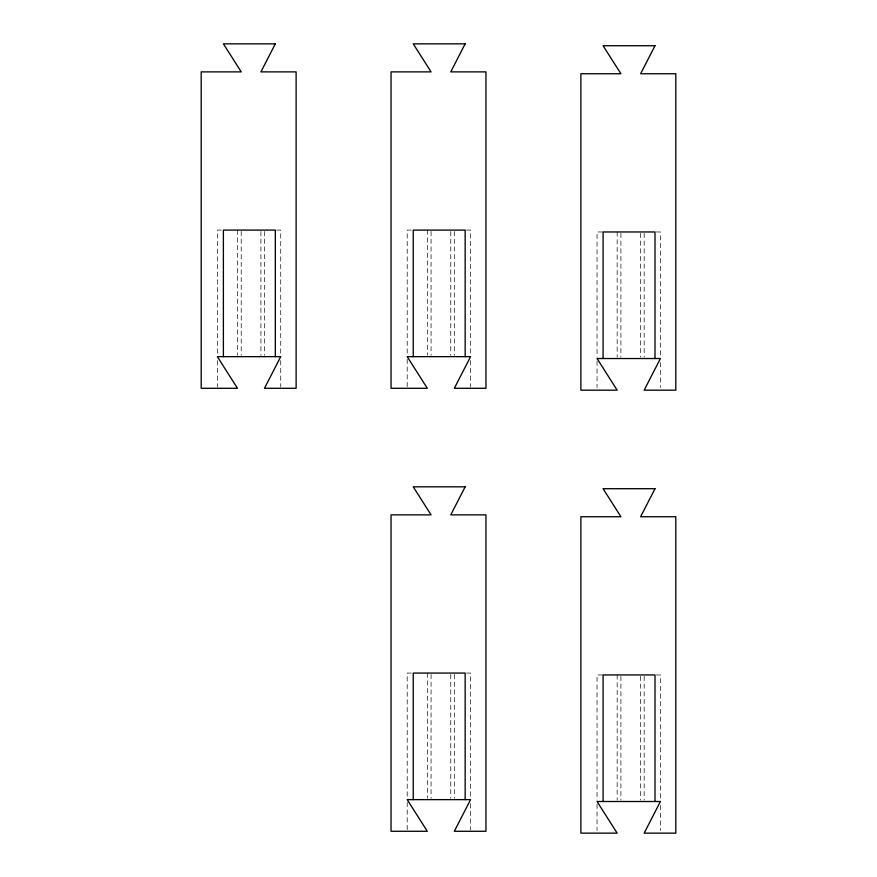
<?xml version="1.0" encoding="UTF-8"?>
<svg xmlns="http://www.w3.org/2000/svg" width="877" height="877" viewBox="0 0 877 877"><rect width="100%" height="100%" fill="white"/><g stroke="black" fill="none" stroke-linecap="round" stroke-linejoin="round"><path stroke-width="0.66" stroke-dasharray="4.38 3.29" d="M221.399 230.092L217.353 230.092L217.353 355.295M276.683 230.092L280.728 230.092L280.728 356.654M411.247 230.092L407.202 230.092L407.202 355.295M466.509 230.092L470.576 230.092L470.576 356.654M602.444 231.966L597.051 231.966L597.051 357.169M656.358 231.966L660.425 231.966L660.425 358.529M411.247 673.065L407.202 673.065L407.202 798.267M466.509 673.065L470.576 673.065L470.576 799.638M602.444 674.939L597.051 674.939L597.051 800.153M656.358 674.939L660.425 674.939L660.425 801.512M660.425 362.486L660.425 387.535M660.425 805.459L660.425 830.508M644.167 233.326L644.167 357.169M644.167 676.31L644.167 800.153M640.616 233.326L640.616 357.169M640.616 676.31L640.616 800.153M620.916 233.326L620.916 357.169M620.916 676.31L620.916 800.153M617.167 231.966L617.167 357.169M617.167 674.939L617.167 800.153M597.051 361.171L597.051 387.535M597.051 804.143L597.051 830.508M470.576 360.611L470.576 386.976M470.576 803.584L470.576 829.96M454.319 231.451L454.319 355.295M454.319 674.424L454.319 798.267M450.767 231.451L450.767 355.295M450.767 674.424L450.767 798.267M431.067 231.451L431.067 355.295M431.067 674.424L431.067 798.267M427.318 230.092L427.318 355.295M427.318 673.065L427.318 798.267M407.202 359.296L407.202 386.976M407.202 802.269L407.202 829.96M280.728 360.611L280.728 386.976M264.47 231.451L264.47 355.295M260.918 231.451L260.918 355.295M241.23 231.451L241.23 355.295M237.481 230.092L237.481 355.295M217.353 360.611L217.353 386.976"/><path stroke-width="1.32" d="M655.009 358.529L655.009 231.966L603.091 231.966L603.091 358.529M655.009 801.512L655.009 674.939L603.091 674.939L603.091 801.512M465.161 356.654L465.161 230.092L413.242 230.092L413.242 356.654M465.161 799.638L465.161 673.065L413.242 673.065L413.242 799.638M275.323 356.654L275.323 230.092L223.394 230.092L223.394 356.654M275.323 43.85L260.918 71.881L296.119 71.881L296.119 388.292L264.47 388.292L280.728 356.654L217.353 356.654L237.481 388.292L201.195 388.292L201.195 71.881L241.23 71.881L223.394 43.85L275.323 43.85M465.161 43.85L450.767 71.881L485.957 71.881L485.957 388.292L454.319 388.292L470.576 356.654L407.202 356.654L427.318 388.292L391.043 388.292L391.043 71.881L431.067 71.881L413.242 43.85L465.161 43.85M655.009 45.725L640.616 73.756L675.805 73.756L675.805 390.177L644.167 390.177L660.425 358.529L597.051 358.529L617.167 390.177L580.881 390.177L580.881 73.756L620.916 73.756L603.091 45.725L655.009 45.725M465.161 486.823L450.767 514.865L485.957 514.865L485.957 831.275L454.319 831.275L470.576 799.638L407.202 799.638L427.318 831.275L391.043 831.275L391.043 514.865L431.067 514.865L413.242 486.823L465.161 486.823M655.009 488.708L640.616 516.739L675.805 516.739L675.805 833.15L644.167 833.15L660.425 801.512L597.051 801.512L617.167 833.15L580.881 833.15L580.881 516.739L620.916 516.739L603.091 488.708L655.009 488.708"/></g></svg>
